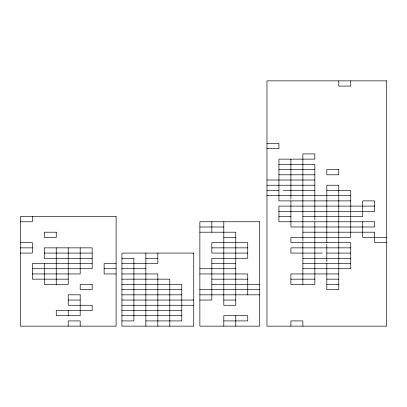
<?xml version="1.0" encoding="UTF-8"?>
<svg xmlns="http://www.w3.org/2000/svg" width="407" height="407" viewBox="0 0 407 407"><rect width="100%" height="100%" fill="white"/><g stroke="black" fill="none" stroke-linecap="round" stroke-linejoin="round"><path stroke-width="0.61" d="M266.972 143.483L278.937 143.483L278.937 148.703L266.972 148.703M278.937 164.362L314.845 164.362L314.845 220.024M278.937 169.577L314.845 169.577M278.937 174.796L314.845 174.796M266.972 180.016L314.845 180.016M266.972 185.236L314.845 185.236M266.972 190.456L278.937 190.456M283.348 190.456L314.845 190.456M326.811 190.456L350.748 190.456L350.748 237.423L290.908 237.423L290.908 242.638L350.748 242.638L350.748 268.732L302.874 268.732M266.972 195.67L350.748 195.67M350.748 200.89L278.937 200.89L278.937 159.142L314.845 159.142L314.845 153.922L302.874 153.922L302.874 240.903M374.684 206.11L278.937 206.11L278.937 221.764L374.684 221.764L374.684 226.984L290.908 226.984L290.908 200.89M278.937 211.33L374.684 211.33L374.684 200.89L362.713 200.89L362.713 216.544L302.874 216.544M278.937 216.544L290.908 216.544M20.35 221.764L32.316 221.764L32.316 216.544M199.868 226.984L223.804 226.984M199.868 232.204L235.77 232.204L235.77 305.265L223.804 305.265L223.804 221.764M302.874 232.204L374.684 232.204L374.684 242.638L386.65 242.638M223.804 237.423L235.77 237.423M386.65 237.423L362.713 237.423L362.713 221.764M20.35 242.638L32.316 242.638L32.316 253.078L20.35 253.078M20.35 247.858L32.316 247.858M211.838 247.858L247.741 247.858M350.748 247.858L290.908 247.858L290.908 253.078L322.4 253.078M44.287 253.078L92.155 253.078M247.741 253.078L211.838 253.078L211.838 242.638L247.741 242.638L247.741 258.297L211.838 258.297L211.838 300.045L199.868 300.045M326.811 253.078L350.748 253.078M92.155 258.297L44.287 258.297L44.287 247.858L92.155 247.858L92.155 268.732L32.316 268.732M121.937 258.297L133.903 258.297L133.903 320.919L121.937 320.919M145.869 258.297L157.84 258.297M302.874 258.297L350.748 258.297M92.155 263.517L32.316 263.517L32.316 279.171L68.223 279.171M116.092 263.517L104.126 263.517L104.126 273.952L116.092 273.952M121.937 263.517L157.84 263.517L157.84 253.078M211.838 263.517L235.77 263.517M302.874 263.517L350.748 263.517M104.126 268.732L116.092 268.732M121.937 268.732L145.869 268.732M199.868 268.732L235.77 268.732M32.316 273.952L80.189 273.952L80.189 247.858M121.937 273.952L157.84 273.952L157.84 326.139M199.868 273.952L247.741 273.952L247.741 294.826M338.777 273.952L290.908 273.952L290.908 284.391L314.845 284.391L314.845 221.764M121.937 279.171L169.805 279.171L169.805 326.139M211.838 279.171L247.741 279.171M290.908 279.171L314.845 279.171M326.811 279.171L338.777 279.171M121.937 284.391L181.776 284.391L181.776 320.919L145.869 320.919M211.838 284.391L259.707 284.391M326.811 284.391L338.777 284.391M121.937 289.611L181.776 289.611M199.868 289.611L259.707 289.611M121.937 294.826L181.776 294.826M199.868 294.826L259.707 294.826M68.223 300.045L80.189 300.045M121.937 300.045L193.742 300.045M223.804 300.045L235.77 300.045M121.937 305.265L193.742 305.265M121.937 310.485L181.776 310.485M121.937 315.705L181.776 315.705M223.804 320.919L247.741 320.919L247.741 315.705L223.804 315.705L223.804 326.139M350.748 80.861L350.748 86.081L338.777 86.081L338.777 80.861M326.811 242.638L326.811 185.236L338.777 185.236L338.777 289.611L326.811 289.611L326.811 263.517M326.811 244.378L326.811 261.777M302.874 242.638L302.874 284.391M302.874 326.139L302.874 320.919L290.908 320.919L290.908 326.139M290.908 159.142L290.908 199.15M235.77 315.705L235.77 326.139M211.838 221.764L211.838 232.204M145.869 253.078L145.869 326.139M80.189 326.139L80.189 320.919L68.223 320.919L68.223 326.139M68.223 247.858L68.223 284.391L44.287 284.391L44.287 263.517M68.223 310.485L68.223 315.705M56.252 247.858L56.252 284.391M386.65 80.861L266.972 80.861L266.972 326.139L386.65 326.139L386.65 80.861M338.777 169.577L326.811 169.577L326.811 174.796L338.777 174.796L338.777 169.577M116.092 216.544L20.35 216.544L20.35 326.139L116.092 326.139L116.092 216.544M259.707 221.764L199.868 221.764L199.868 326.139L259.707 326.139L259.707 221.764M56.252 232.204L44.287 232.204L44.287 237.423L56.252 237.423L56.252 232.204M193.742 253.078L121.937 253.078L121.937 326.139L193.742 326.139L193.742 253.078M92.155 284.391L80.189 284.391L80.189 289.611L92.155 289.611L92.155 284.391M80.189 294.826L68.223 294.826L68.223 305.265L92.155 305.265L92.155 310.485L56.252 310.485L56.252 315.705L80.189 315.705L80.189 294.826"/></g></svg>
